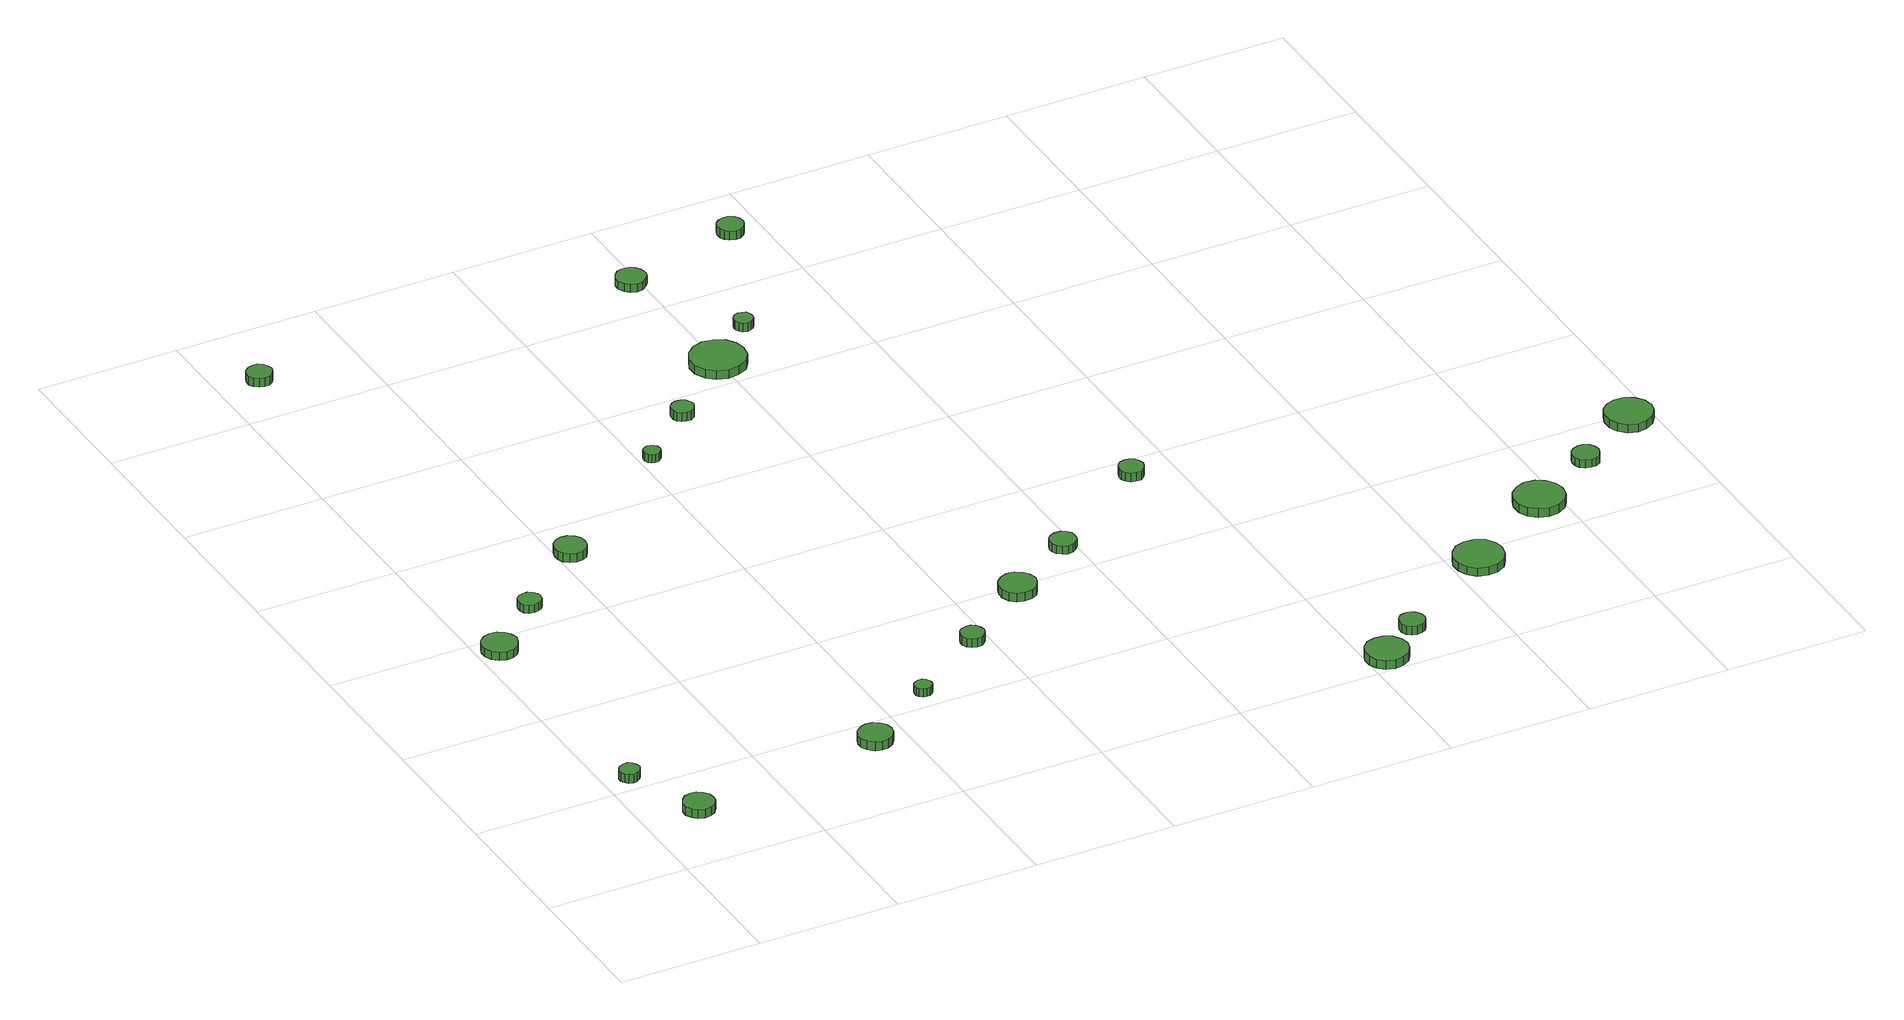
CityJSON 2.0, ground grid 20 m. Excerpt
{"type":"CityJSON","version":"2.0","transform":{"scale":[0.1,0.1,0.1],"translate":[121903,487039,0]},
"CityObjects":{
"tree1":{"type":"SolitaryVegetationObject","attributes":{"function":"something"},"geometry":[{"type":"MultiSurface","lod":"1","boundaries":[[[0,1,2,3,4,5,6,7,8,9,10,11,12,13,14]],[[15,16,17,18,19,20,21,22,23,24,25,26,27,28,29]],[[0,29,28,1]],[[1,28,27,2]],[[2,27,26,3]],[[3,26,25,4]],[[4,25,24,5]],[[5,24,23,6]],[[6,23,22,7]],[[7,22,21,8]],[[8,21,20,9]],[[9,20,19,10]],[[10,19,18,11]],[[11,18,17,12]],[[12,17,16,13]],[[13,16,15,14]],[[14,15,29,0]]]}]},
"tree2":{"type":"SolitaryVegetationObject","attributes":{"function":"something"},"geometry":[{"type":"MultiSurface","lod":"1","boundaries":[[[30,31,32,33,34,35,36,37,38,39,40,41,42,43,44]],[[45,46,47,48,49,50,51,52,53,54,55,56,57,58,59]],[[30,59,58,31]],[[31,58,57,32]],[[32,57,56,33]],[[33,56,55,34]],[[34,55,54,35]],[[35,54,53,36]],[[36,53,52,37]],[[37,52,51,38]],[[38,51,50,39]],[[39,50,49,40]],[[40,49,48,41]],[[41,48,47,42]],[[42,47,46,43]],[[43,46,45,44]],[[44,45,59,30]]]}]},
"tree3":{"type":"SolitaryVegetationObject","attributes":{"function":"something"},"geometry":[{"type":"MultiSurface","lod":"1","boundaries":[[[60,61,62,63,64,65,66,67,68,69,70,71,72,73,74]],[[75,76,77,78,79,80,81,82,83,84,85,86,87,88,89]],[[60,89,88,61]],[[61,88,87,62]],[[62,87,86,63]],[[63,86,85,64]],[[64,85,84,65]],[[65,84,83,66]],[[66,83,82,67]],[[67,82,81,68]],[[68,81,80,69]],[[69,80,79,70]],[[70,79,78,71]],[[71,78,77,72]],[[72,77,76,73]],[[73,76,75,74]],[[74,75,89,60]]]}]},
"tree4":{"type":"SolitaryVegetationObject","attributes":{"function":"something"},"geometry":[{"type":"MultiSurface","lod":"1","boundaries":[[[90,91,92,93,94,95,96,97,98,99,100,101,102,103,104]],[[105,106,107,108,109,110,111,112,113,114,115,116,117,118,119]],[[90,119,118,91]],[[91,118,117,92]],[[92,117,116,93]],[[93,116,115,94]],[[94,115,114,95]],[[95,114,113,96]],[[96,113,112,97]],[[97,112,111,98]],[[98,111,110,99]],[[99,110,109,100]],[[100,109,108,101]],[[101,108,107,102]],[[102,107,106,103]],[[103,106,105,104]],[[104,105,119,90]]]}]},
"tree5":{"type":"SolitaryVegetationObject","attributes":{"function":"something"},"geometry":[{"type":"MultiSurface","lod":"1","boundaries":[[[120,121,122,123,124,125,126,127,128,129,130,131,132,133,134]],[[135,136,137,138,139,140,141,142,143,144,145,146,147,148,149]],[[120,149,148,121]],[[121,148,147,122]],[[122,147,146,123]],[[123,146,145,124]],[[124,145,144,125]],[[125,144,143,126]],[[126,143,142,127]],[[127,142,141,128]],[[128,141,140,129]],[[129,140,139,130]],[[130,139,138,131]],[[131,138,137,132]],[[132,137,136,133]],[[133,136,135,134]],[[134,135,149,120]]]}]},
"tree6":{"type":"SolitaryVegetationObject","attributes":{"function":"something"},"geometry":[{"type":"MultiSurface","lod":"1","boundaries":[[[150,151,152,153,154,155,156,157,158,159,160,161,162,163,164]],[[165,166,167,168,169,170,171,172,173,174,175,176,177,178,179]],[[150,179,178,151]],[[151,178,177,152]],[[152,177,176,153]],[[153,176,175,154]],[[154,175,174,155]],[[155,174,173,156]],[[156,173,172,157]],[[157,172,171,158]],[[158,171,170,159]],[[159,170,169,160]],[[160,169,168,161]],[[161,168,167,162]],[[162,167,166,163]],[[163,166,165,164]],[[164,165,179,150]]]}]},
"tree7":{"type":"SolitaryVegetationObject","attributes":{"function":"something"},"geometry":[{"type":"MultiSurface","lod":"1","boundaries":[[[180,181,182,183,184,185,186,187,188,189,190,191,192,193,194]],[[195,196,197,198,199,200,201,202,203,204,205,206,207,208,209]],[[180,209,208,181]],[[181,208,207,182]],[[182,207,206,183]],[[183,206,205,184]],[[184,205,204,185]],[[185,204,203,186]],[[186,203,202,187]],[[187,202,201,188]],[[188,201,200,189]],[[189,200,199,190]],[[190,199,198,191]],[[191,198,197,192]],[[192,197,196,193]],[[193,196,195,194]],[[194,195,209,180]]]}]},
"tree8":{"type":"SolitaryVegetationObject","attributes":{"function":"something"},"geometry":[{"type":"MultiSurface","lod":"1","boundaries":[[[210,211,212,213,214,215,216,217,218,219,220,221,222,223,224]],[[225,226,227,228,229,230,231,232,233,234,235,236,237,238,239]],[[210,239,238,211]],[[211,238,237,212]],[[212,237,236,213]],[[213,236,235,214]],[[214,235,234,215]],[[215,234,233,216]],[[216,233,232,217]],[[217,232,231,218]],[[218,231,230,219]],[[219,230,229,220]],[[220,229,228,221]],[[221,228,227,222]],[[222,227,226,223]],[[223,226,225,224]],[[224,225,239,210]]]}]},
"tree9":{"type":"SolitaryVegetationObject","attributes":{"function":"something"},"geometry":[{"type":"MultiSurface","lod":"1","boundaries":[[[240,241,242,243,244,245,246,247,248,249,250,251,252,253,254]],[[255,256,257,258,259,260,261,262,263,264,265,266,267,268,269]],[[240,269,268,241]],[[241,268,267,242]],[[242,267,266,243]],[[243,266,265,244]],[[244,265,264,245]],[[245,264,263,246]],[[246,263,262,247]],[[247,262,261,248]],[[248,261,260,249]],[[249,260,259,250]],[[250,259,258,251]],[[251,258,257,252]],[[252,257,256,253]],[[253,256,255,254]],[[254,255,269,240]]]}]},
"tree10":{"type":"SolitaryVegetationObject","attributes":{"function":"something"},"geometry":[{"type":"MultiSurface","lod":"1","boundaries":[[[270,271,272,273,274,275,276,277,278,279,280,281,282,283,284]],[[285,286,287,288,289,290,291,292,293,294,295,296,297,298,299]],[[270,299,298,271]],[[271,298,297,272]],[[272,297,296,273]],[[273,296,295,274]],[[274,295,294,275]],[[275,294,293,276]],[[276,293,292,277]],[[277,292,291,278]],[[278,291,290,279]],[[279,290,289,280]],[[280,289,288,281]],[[281,288,287,282]],[[282,287,286,283]],[[283,286,285,284]],[[284,285,299,270]]]}]},
"tree11":{"type":"SolitaryVegetationObject","attributes":{"function":"something"},"geometry":[{"type":"MultiSurface","lod":"1","boundaries":[[[300,301,302,303,304,305,306,307,308,309,310,311,312,313,314]],[[315,316,317,318,319,320,321,322,323,324,325,326,327,328,329]],[[300,329,328,301]],[[301,328,327,302]],[[302,327,326,303]],[[303,326,325,304]],[[304,325,324,305]],[[305,324,323,306]],[[306,323,322,307]],[[307,322,321,308]],[[308,321,320,309]],[[309,320,319,310]],[[310,319,318,311]],[[311,318,317,312]],[[312,317,316,313]],[[313,316,315,314]],[[314,315,329,300]]]}]},
"tree12":{"type":"SolitaryVegetationObject","attributes":{"function":"something"},"geometry":[{"type":"MultiSurface","lod":"1","boundaries":[[[330,331,332,333,334,335,336,337,338,339,340,341,342,343,344]],[[345,346,347,348,349,350,351,352,353,354,355,356,357,358,359]],[[330,359,358,331]],[[331,358,357,332]],[[332,357,356,333]],[[333,356,355,334]],[[334,355,354,335]],[[335,354,353,336]],[[336,353,352,337]],[[337,352,351,338]],[[338,351,350,339]],[[339,350,349,340]],[[340,349,348,341]],[[341,348,347,342]],[[342,347,346,343]],[[343,346,345,344]],[[344,345,359,330]]]}]},
"tree13":{"type":"SolitaryVegetationObject","attributes":{"function":"something"},"geometry":[{"type":"MultiSurface","lod":"1","boundaries":[[[360,361,362,363,364,365,366,367,368,369,370,371,372,373,374]],[[375,376,377,378,379,380,381,382,383,384,385,386,387,388,389]],[[360,389,388,361]],[[361,388,387,362]],[[362,387,386,363]],[[363,386,385,364]],[[364,385,384,365]],[[365,384,383,366]],[[366,383,382,367]],[[367,382,381,368]],[[368,381,380,369]],[[369,380,379,370]],[[370,379,378,371]],[[371,378,377,372]],[[372,377,376,373]],[[373,376,375,374]],[[374,375,389,360]]]}]},
"tree14":{"type":"SolitaryVegetationObject","attributes":{"function":"something"},"geometry":[{"type":"MultiSurface","lod":"1","boundaries":[[[390,391,392,393,394,395,396,397,398,399,400,401,402,403,404]],[[405,406,407,408,409,410,411,412,413,414,415,416,417,418,419]],[[390,419,418,391]],[[391,418,417,392]],[[392,417,416,393]],[[393,416,415,394]],[[394,415,414,395]],[[395,414,413,396]],[[396,413,412,397]],[[397,412,411,398]],[[398,411,410,399]],[[399,410,409,400]],[[400,409,408,401]],[[401,408,407,402]],[[402,407,406,403]],[[403,406,405,404]],[[404,405,419,390]]]}]},
"tree15":{"type":"SolitaryVegetationObject","attributes":{"function":"something"},"geometry":[{"type":"MultiSurface","lod":"1","boundaries":[[[420,421,422,423,424,425,426,427,428,429,430,431,432,433,434]],[[435,436,437,438,439,440,441,442,443,444,445,446,447,448,449]],[[420,449,448,421]],[[421,448,447,422]],[[422,447,446,423]],[[423,446,445,424]],[[424,445,444,425]],[[425,444,443,426]],[[426,443,442,427]],[[427,442,441,428]],[[428,441,440,429]],[[429,440,439,430]],[[430,439,438,431]],[[431,438,437,432]],[[432,437,436,433]],[[433,436,435,434]],[[434,435,449,420]]]}]},
"tree16":{"type":"SolitaryVegetationObject","attributes":{"function":"something"},"geometry":[{"type":"MultiSurface","lod":"1","boundaries":[[[450,451,452,453,454,455,456,457,458,459,460,461,462,463,464]],[[465,466,467,468,469,470,471,472,473,474,475,476,477,478,479]],[[450,479,478,451]],[[451,478,477,452]],[[452,477,476,453]],[[453,476,475,454]],[[454,475,474,455]],[[455,474,473,456]],[[456,473,472,457]],[[457,472,471,458]],[[458,471,470,459]],[[459,470,469,460]],[[460,469,468,461]],[[461,468,467,462]],[[462,467,466,463]],[[463,466,465,464]],[[464,465,479,450]]]}]},
"tree17":{"type":"SolitaryVegetationObject","attributes":{"function":"something"},"geometry":[{"type":"MultiSurface","lod":"1","boundaries":[[[480,481,482,483,484,485,486,487,488,489,490,491,492,493,494]],[[495,496,497,498,499,500,501,502,503,504,505,506,507,508,509]],[[480,509,508,481]],[[481,508,507,482]],[[482,507,506,483]],[[483,506,505,484]],[[484,505,504,485]],[[485,504,503,486]],[[486,503,502,487]],[[487,502,501,488]],[[488,501,500,489]],[[489,500,499,490]],[[490,499,498,491]],[[491,498,497,492]],[[492,497,496,493]],[[493,496,495,494]],[[494,495,509,480]]]}]},
"tree18":{"type":"SolitaryVegetationObject","attributes":{"function":"something"},"geometry":[{"type":"MultiSurface","lod":"1","boundaries":[[[510,511,512,513,514,515,516,517,518,519,520,521,522,523,524]],[[525,526,527,528,529,530,531,532,533,534,535,536,537,538,539]],[[510,539,538,511]],[[511,538,537,512]],[[512,537,536,513]],[[513,536,535,514]],[[514,535,534,515]],[[515,534,533,516]],[[516,533,532,517]],[[517,532,531,518]],[[518,531,530,519]],[[519,530,529,520]],[[520,529,528,521]],[[521,528,527,522]],[[522,527,526,523]],[[523,526,525,524]],[[524,525,539,510]]]}]},
"tree19":{"type":"SolitaryVegetationObject","attributes":{"function":"something"},"geometry":[{"type":"MultiSurface","lod":"1","boundaries":[[[540,541,542,543,544,545,546,547,548,549,550,551,552,553,554]],[[555,556,557,558,559,560,561,562,563,564,565,566,567,568,569]],[[540,569,568,541]],[[541,568,567,542]],[[542,567,566,543]],[[543,566,565,544]],[[544,565,564,545]],[[545,564,563,546]],[[546,563,562,547]],[[547,562,561,548]],[[548,561,560,549]],[[549,560,559,550]],[[550,559,558,551]],[[551,558,557,552]],[[552,557,556,553]],[[553,556,555,554]],[[554,555,569,540]]]}]},
"tree20":{"type":"SolitaryVegetationObject","attributes":{"function":"something"},"geometry":[{"type":"MultiSurface","lod":"1","boundaries":[[[570,571,572,573,574,575,576,577,578,579,580,581,582,583,584]],[[585,586,587,588,589,590,591,592,593,594,595,596,597,598,599]],[[570,599,598,571]],[[571,598,597,572]],[[572,597,596,573]],[[573,596,595,574]],[[574,595,594,575]],[[575,594,593,576]],[[576,593,592,577]],[[577,592,591,578]],[[578,591,590,579]],[[579,590,589,580]],[[580,589,588,581]],[[581,588,587,582]],[[582,587,586,583]],[[583,586,585,584]],[[584,585,599,570]]]}]},
"tree21":{"type":"SolitaryVegetationObject","attributes":{"function":"something"},"geometry":[{"type":"MultiSurface","lod":"1","boundaries":[[[600,601,602,603,604,605,606,607,608,609,610,611,612,613,614]],[[615,616,617,618,619,620,621,622,623,624,625,626,627,628,629]],[[600,629,628,601]],[[601,628,627,602]],[[602,627,626,603]],[[603,626,625,604]],[[604,625,624,605]],[[605,624,623,606]],[[606,623,622,607]],[[607,622,621,608]],[[608,621,620,609]],[[609,620,619,610]],[[610,619,618,611]],[[611,618,617,612]],[[612,617,616,613]],[[613,616,615,614]],[[614,615,629,600]]]}]},
"tree22":{"type":"SolitaryVegetationObject","attributes":{"function":"something"},"geometry":[{"type":"MultiSurface","lod":"1","boundaries":[[[630,631,632,633,634,635,636,637,638,639,640,641,642,643,644]],[[645,646,647,648,649,650,651,652,653,654,655,656,657,658,659]],[[630,659,658,631]],[[631,658,657,632]],[[632,657,656,633]],[[633,656,655,634]],[[634,655,654,635]],[[635,654,653,636]],[[636,653,652,637]],[[637,652,651,638]],[[638,651,650,639]],[[639,650,649,640]],[[640,649,648,641]],[[641,648,647,642]],[[642,647,646,643]],[[643,646,645,644]],[[644,645,659,630]]]}]},
"tree23":{"type":"SolitaryVegetationObject","attributes":{"function":"something"},"geometry":[{"type":"MultiSurface","lod":"1","boundaries":[[[660,661,662,663,664,665,666,667,668,669,670,671,672,673,674]],[[675,676,677,678,679,680,681,682,683,684,685,686,687,688,689]],[[660,689,688,661]],[[661,688,687,662]],[[662,687,686,663]],[[663,686,685,664]],[[664,685,684,665]],[[665,684,683,666]],[[666,683,682,667]],[[667,682,681,668]],[[668,681,680,669]],[[669,680,679,670]],[[670,679,678,671]],[[671,678,677,672]],[[672,677,676,673]],[[673,676,675,674]],[[674,675,689,660]]]}]},
"tree24":{"type":"SolitaryVegetationObject","attributes":{"function":"something"},"geometry":[{"type":"MultiSurface","lod":"1","boundaries":[[[690,691,692,693,694,695,696,697,698,699,700,701,702,703,704]],[[705,706,707,708,709,710,711,712,713,714,715,716,717,718,719]],[[690,719,718,691]],[[691,718,717,692]],[[692,717,716,693]],[[693,716,715,694]],[[694,715,714,695]],[[695,714,713,696]],[[696,713,712,697]],[[697,712,711,698]],[[698,711,710,699]],[[699,710,709,700]],[[700,709,708,701]],[[701,708,707,702]],[[702,707,706,703]],[[703,706,705,704]],[[704,705,719,690]]]}]}
},
"vertices":[
[48,220,20],[46,226,20],[43,231,20],[38,234,20],[32,234,20],[26,232,20],[22,228,20],[19,223,20],[19,217,20],[22,212,20],[26,208,20],[32,206,20],[38,207,20],[43,210,20],[46,214,20],[46,214,7],[43,210,7],[38,207,7],[32,206,7],[26,208,7],[22,212,7],[19,217,7],[19,223,7],[22,228,7],[26,232,7],[32,234,7],[38,234,7],[43,231,7],[46,226,7],[48,220,7],
[100,116,16],[99,125,16],[93,132,16],[86,137,16],[77,138,16],[68,135,16],[62,129,16],[58,121,16],[58,112,16],[62,104,16],[68,98,16],[77,95,16],[86,96,16],[93,100,16],[99,108,16],[99,108,3],[93,100,3],[86,96,3],[77,95,3],[68,98,3],[62,104,3],[58,112,3],[58,121,3],[62,129,3],[68,135,3],[77,138,3],[86,137,3],[93,132,3],[99,125,3],[100,116,3],
[56,572,15],[53,582,15],[47,590,15],[39,595,15],[28,596,15],[19,593,15],[11,586,15],[7,577,15],[7,567,15],[11,557,15],[19,550,15],[28,547,15],[39,548,15],[47,553,15],[53,562,15],[53,562,3],[47,553,3],[39,548,3],[28,547,3],[19,550,3],[11,557,3],[7,567,3],[7,577,3],[11,586,3],[19,593,3],[28,596,3],[39,595,3],[47,590,3],[53,582,3],[56,572,3],
[129,646,15],[128,652,15],[124,657,15],[118,661,15],[112,661,15],[105,659,15],[100,655,15],[98,649,15],[98,642,15],[100,636,15],[105,632,15],[112,630,15],[118,631,15],[124,634,15],[128,639,15],[128,639,3],[124,634,3],[118,631,3],[112,630,3],[105,632,3],[100,636,3],[98,642,3],[98,649,3],[100,655,3],[105,659,3],[112,661,3],[118,661,3],[124,657,3],[128,652,3],[129,646,3],
[378,155,17],[376,164,17],[370,172,17],[362,177,17],[352,178,17],[343,175,17],[335,168,17],[331,159,17],[331,150,17],[335,141,17],[343,134,17],[352,131,17],[362,132,17],[370,137,17],[376,145,17],[376,145,4],[370,137,4],[362,132,4],[352,131,4],[343,134,4],[335,141,4],[331,150,4],[331,159,4],[335,168,4],[343,175,4],[352,178,4],[362,177,4],[370,172,4],[376,164,4],[378,155,4],
[239,731,18],[237,740,18],[232,747,18],[224,752,18],[215,753,18],[206,750,18],[199,744,18],[196,735,18],[196,726,18],[199,718,18],[206,712,18],[215,709,18],[224,710,18],[232,714,18],[237,722,18],[237,722,5],[232,714,5],[224,710,5],[215,709,5],[206,712,5],[199,718,5],[196,726,5],[196,735,5],[199,744,5],[206,750,5],[215,753,5],[224,752,5],[232,747,5],[237,740,5],[239,731,5],
[73,1277,22],[71,1284,22],[67,1290,22],[61,1294,22],[54,1294,22],[47,1292,22],[41,1287,22],[38,1281,22],[38,1273,22],[41,1267,22],[47,1262,22],[54,1260,22],[61,1260,22],[67,1264,22],[71,1270,22],[71,1270,9],[67,1264,9],[61,1260,9],[54,1260,9],[47,1262,9],[41,1267,9],[38,1273,9],[38,1281,9],[41,1287,9],[47,1292,9],[54,1294,9],[61,1294,9],[67,1290,9],[71,1284,9],[73,1277,9],
[476,231,15],[475,235,15],[472,239,15],[468,242,15],[463,242,15],[458,241,15],[454,238,15],[452,233,15],[452,228,15],[454,224,15],[458,220,15],[463,219,15],[468,219,15],[472,222,15],[475,226,15],[475,226,3],[472,222,3],[468,219,3],[463,219,3],[458,220,3],[454,224,3],[452,228,3],[452,233,3],[454,238,3],[458,241,3],[463,242,3],[468,242,3],[472,239,3],[475,235,3],[476,231,3],
[594,311,15],[592,318,15],[588,323,15],[583,327,15],[576,327,15],[569,325,15],[564,321,15],[561,314,15],[561,308,15],[564,301,15],[569,297,15],[576,295,15],[583,295,15],[588,299,15],[592,304,15],[592,304,2],[588,299,2],[583,295,2],[576,295,2],[569,297,2],[564,301,2],[561,308,2],[561,314,2],[564,321,2],[569,325,2],[576,327,2],[583,327,2],[588,323,2],[592,318,2],[594,311,2],
[428,885,16],[427,890,16],[424,894,16],[420,896,16],[415,897,16],[411,895,16],[407,892,16],[405,888,16],[405,883,16],[407,878,16],[411,875,16],[415,874,16],[420,874,16],[424,877,16],[427,880,16],[427,880,4],[424,877,4],[420,874,4],[415,874,4],[411,875,4],[407,878,4],[405,883,4],[405,888,4],[407,892,4],[411,895,4],[415,897,4],[420,896,4],[424,894,4],[427,890,4],[428,885,4],
[516,960,15],[514,967,15],[511,972,15],[505,975,15],[498,976,15],[492,974,15],[487,969,15],[485,964,15],[485,957,15],[487,951,15],[492,947,15],[498,945,15],[505,945,15],[511,949,15],[514,954,15],[514,954,2],[511,949,2],[505,945,2],[498,945,2],[492,947,2],[487,951,2],[485,957,2],[485,964,2],[487,969,2],[492,974,2],[498,976,2],[505,975,2],[511,972,2],[514,967,2],[516,960,2],
[709,387,16],[706,398,16],[700,406,16],[691,412,16],[680,413,16],[670,409,16],[662,402,16],[658,392,16],[658,382,16],[662,372,16],[670,365,16],[680,362,16],[691,363,16],[700,368,16],[706,377,16],[706,377,3],[700,368,3],[691,363,3],[680,362,3],[670,365,3],[662,372,3],[658,382,3],[658,392,3],[662,402,3],[670,409,3],[680,413,3],[691,412,3],[700,406,3],[706,398,3],[709,387,3],
[635,1048,15],[632,1063,15],[623,1076,15],[609,1083,15],[593,1085,15],[578,1080,15],[567,1070,15],[560,1055,15],[560,1040,15],[567,1025,15],[578,1015,15],[593,1010,15],[609,1012,15],[623,1019,15],[632,1032,15],[632,1032,2],[623,1019,2],[609,1012,2],[593,1010,2],[578,1015,2],[567,1025,2],[560,1040,2],[560,1055,2],[567,1070,2],[578,1080,2],[593,1085,2],[609,1083,2],[623,1076,2],[632,1063,2],[635,1048,2],
[802,455,14],[801,463,14],[796,469,14],[790,473,14],[782,473,14],[775,471,14],[769,466,14],[766,459,14],[766,452,14],[769,445,14],[775,440,14],[782,437,14],[790,438,14],[796,442,14],[801,448,14],[801,448,2],[796,442,2],[790,438,2],[782,437,2],[775,440,2],[769,445,2],[766,452,2],[766,459,2],[769,466,2],[775,471,2],[782,473,2],[790,473,2],[796,469,2],[801,463,2],[802,455,2],
[608,1267,15],[606,1275,15],[601,1282,15],[594,1286,15],[585,1287,15],[577,1285,15],[571,1279,15],[567,1271,15],[567,1263,15],[571,1255,15],[577,1249,15],[585,1246,15],[594,1247,15],[601,1252,15],[606,1258,15],[606,1258,3],[601,1252,3],[594,1247,3],[585,1246,3],[577,1249,3],[571,1255,3],[567,1263,3],[567,1271,3],[571,1279,3],[577,1285,3],[585,1287,3],[594,1286,3],[601,1282,3],[606,1275,3],[608,1267,3],
[681,1112,15],[680,1117,15],[677,1122,15],[672,1124,15],[667,1125,15],[661,1123,15],[657,1119,15],[655,1114,15],[655,1109,15],[657,1104,15],[661,1100,15],[667,1098,15],[672,1099,15],[677,1102,15],[680,1106,15],[680,1106,2],[677,1102,2],[672,1099,2],[667,1098,2],[661,1100,2],[657,1104,2],[655,1109,2],[655,1114,2],[657,1119,2],[661,1123,2],[667,1125,2],[672,1124,2],[677,1122,2],[680,1117,2],[681,1112,2],
[1059,31,14],[1056,43,14],[1049,53,14],[1038,59,14],[1026,60,14],[1014,57,14],[1005,48,14],[1000,37,14],[1000,25,14],[1005,14,14],[1014,5,14],[1026,1,14],[1038,3,14],[1049,9,14],[1056,19,14],[1056,19,1],[1049,9,1],[1038,3,1],[1026,1,1],[1014,5,1],[1005,14,1],[1000,25,1],[1000,37,1],[1005,48,1],[1014,57,1],[1026,60,1],[1038,59,1],[1049,53,1],[1056,43,1],[1059,31,1],
[959,567,15],[957,574,15],[953,580,15],[947,583,15],[940,584,15],[933,582,15],[928,577,15],[925,570,15],[925,563,15],[928,557,15],[933,552,15],[940,550,15],[947,550,15],[953,554,15],[957,560,15],[957,560,2],[953,554,2],[947,550,2],[940,550,2],[933,552,2],[928,557,2],[925,563,2],[925,570,2],[928,577,2],[933,582,2],[940,584,2],[947,583,2],[953,580,2],[957,574,2],[959,567,2],
[1108,77,14],[1106,84,14],[1102,90,14],[1096,94,14],[1088,95,14],[1081,93,14],[1076,88,14],[1073,81,14],[1073,74,14],[1076,67,14],[1081,62,14],[1088,60,14],[1096,61,14],[1102,64,14],[1106,70,14],[1106,70,1],[1102,64,1],[1096,61,1],[1088,60,1],[1081,62,1],[1076,67,1],[1073,74,1],[1073,81,1],[1076,88,1],[1081,93,1],[1088,95,1],[1096,94,1],[1102,90,1],[1106,84,1],[1108,77,1],
[773,1311,19],[771,1319,19],[767,1325,19],[760,1329,19],[753,1329,19],[745,1327,19],[740,1322,19],[737,1315,19],[737,1308,19],[740,1301,19],[745,1296,19],[753,1293,19],[760,1294,19],[767,1298,19],[771,1304,19],[771,1304,6],[767,1298,6],[760,1294,6],[753,1293,6],[745,1296,6],[740,1301,6],[737,1308,6],[737,1315,6],[740,1322,6],[745,1327,6],[753,1329,6],[760,1329,6],[767,1325,6],[771,1319,6],[773,1311,6],
[1271,173,16],[1268,187,16],[1260,199,16],[1247,206,16],[1233,207,16],[1219,203,16],[1209,193,16],[1203,180,16],[1203,166,16],[1209,153,16],[1219,143,16],[1233,139,16],[1247,140,16],[1260,147,16],[1268,159,16],[1268,159,4],[1260,147,4],[1247,140,4],[1233,139,4],[1219,143,4],[1209,153,4],[1203,166,4],[1203,180,4],[1209,193,4],[1219,203,4],[1233,207,4],[1247,206,4],[1260,199,4],[1268,187,4],[1271,173,4],
[1406,263,15],[1403,277,15],[1395,289,15],[1383,296,15],[1368,298,15],[1355,293,15],[1344,284,15],[1338,271,15],[1338,256,15],[1344,243,15],[1355,234,15],[1368,229,15],[1383,231,15],[1395,238,15],[1403,249,15],[1403,249,2],[1395,238,2],[1383,231,2],[1368,229,2],[1355,234,2],[1344,243,2],[1338,256,2],[1338,271,2],[1344,284,2],[1355,293,2],[1368,298,2],[1383,296,2],[1395,289,2],[1403,277,2],[1406,263,2],
[1491,326,14],[1489,334,14],[1485,340,14],[1478,344,14],[1471,345,14],[1463,342,14],[1457,337,14],[1454,330,14],[1454,322,14],[1457,315,14],[1463,310,14],[1471,308,14],[1478,308,14],[1485,312,14],[1489,319,14],[1489,319,2],[1485,312,2],[1478,308,2],[1471,308,2],[1463,310,2],[1457,315,2],[1454,322,2],[1454,330,2],[1457,337,2],[1463,342,2],[1471,345,2],[1478,344,2],[1485,340,2],[1489,334,2],[1491,326,2],
[1600,388,14],[1597,401,14],[1589,412,14],[1577,419,14],[1563,420,14],[1550,416,14],[1540,407,14],[1535,395,14],[1535,381,14],[1540,369,14],[1550,359,14],[1563,355,14],[1577,357,14],[1589,364,14],[1597,375,14],[1597,375,2],[1589,364,2],[1577,357,2],[1563,355,2],[1550,359,2],[1540,369,2],[1535,381,2],[1535,395,2],[1540,407,2],[1550,416,2],[1563,420,2],[1577,419,2],[1589,412,2],[1597,401,2],[1600,388,2]
]}
